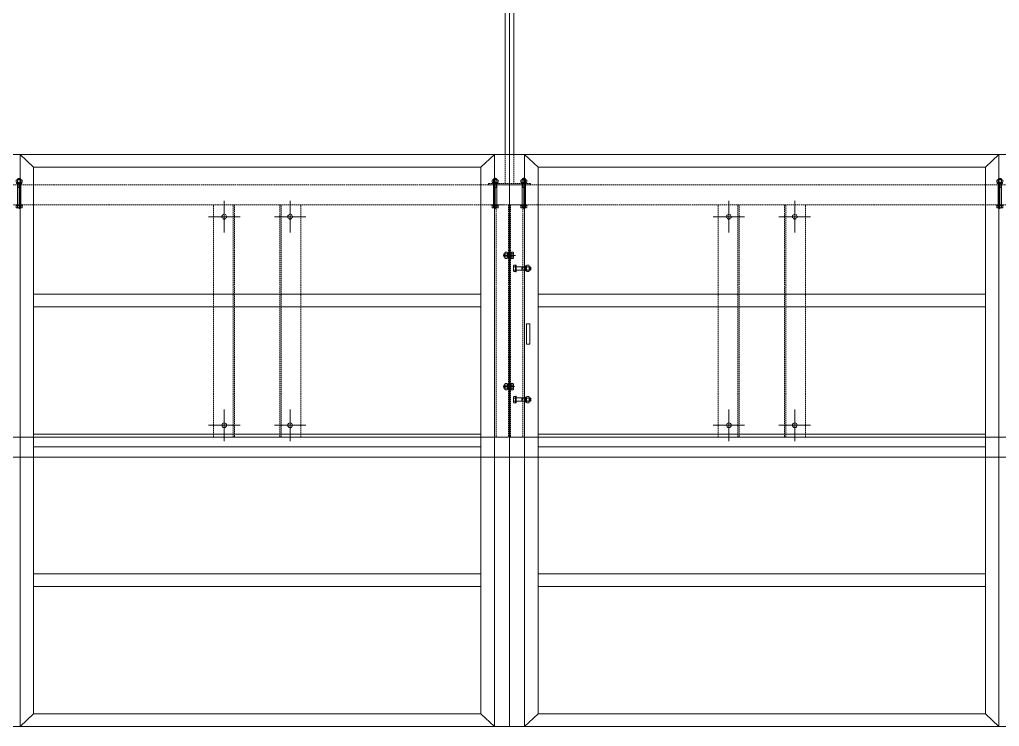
# Model space of a CAD drawing. Header units: millimetres. Extents: x -4553 to 3534, y -2660 to 2715.
# Drawn here: x -1420 to 1492, y -2073 to 27 of the extents above; entities that cross this region are included whole.
import ezdxf

# ---------------------------------------------------------------- set-up
doc = ezdxf.new("R2010")
doc.units = ezdxf.units.MM
doc.linetypes.add('K5LT_AXLED', pattern=[13.625, 9.125, -1.5, 1.5, -1.5])
doc.linetypes.add('K5LT_DASHED', pattern=[6, 4, -2])
doc.layers.add('DIKOM_ОБЪЕКТ', color=7, linetype='Continuous')
doc.layers.add('Системный слой', color=7, linetype='Continuous')

# ---------------------------------------------------------------- blocks, each defined once
blk = doc.blocks.new('U2')
at = {"layer": 'Системный слой', "color": 7, "linetype": 'K5LT_DASHED', "lineweight": 18}
for p, q in [((970.35, -399.27), (969.85, -399.27)), ((969.85, -399.27), (969.85, -402.27)), ((970.35, -402.27), (970.35, -399.27)), ((969.85, -402.27), (970.35, -402.27))]:
    blk.add_line(p, q, dxfattribs=at)
blk = doc.blocks.new('U5')
at = {"layer": 'Системный слой', "color": 7, "linetype": 'K5LT_DASHED', "lineweight": 18}
for p, q in [((967.91, -410.14), (967.95, -410.06)), ((967.91, -410.52), (967.91, -410.14)), ((967.91, -410.52), (967.91, -410.9)), ((967.95, -410.06), (968.23, -410.06)), ((967.95, -410.29), (968.23, -410.29)), ((968.23, -410.06), (968.23, -410.52)), ((968.23, -410.99), (968.23, -410.52)), ((968.33, -410.27), (969.73, -410.27)), ((969.18, -410.27), (969.18, -410.52)), ((969.18, -410.32), (969.73, -410.32)), ((969.18, -410.77), (969.18, -410.52)), ((970.27, -410.27), (970.4, -410.27)), ((970.27, -410.32), (970.44, -410.32)), ((970.4, -410.27), (970.48, -410.35)), ((970.4, -410.27), (970.4, -410.52)), ((970.4, -410.77), (970.4, -410.52)), ((970.48, -410.35), (970.48, -410.52)), ((970.48, -410.7), (970.48, -410.52)), ((967.91, -410.9), (967.95, -410.99)), ((967.95, -410.76), (968.23, -410.76)), ((967.95, -410.99), (968.23, -410.99)), ((968.33, -410.77), (969.73, -410.77)), ((969.18, -410.73), (969.73, -410.73)), ((970.27, -410.73), (970.44, -410.73)), ((970.27, -410.77), (970.4, -410.77)), ((970.4, -410.77), (970.48, -410.7))]:
    blk.add_line(p, q, dxfattribs=at)
for centre, radius, start, end in [((968.07, -410.18), 0.162, 150.866, 223.3168), ((968.49, -410.52), 0.588, 156.8627, 180), ((968.49, -410.52), 0.588, 180, 203.1373), ((968.07, -410.87), 0.162, 136.6832, 209.134)]:
    blk.add_arc(centre, radius, start, end, dxfattribs=at)
blk = doc.blocks.new('U6')
at = {"layer": 'Системный слой', "color": 7, "linetype": 'K5LT_DASHED', "lineweight": 18}
for p, q in [((968.23, -410.52), (968.23, -410.02)), ((968.23, -410.02), (968.33, -410.02)), ((968.23, -410.52), (968.23, -411.02)), ((968.33, -410.02), (968.33, -410.52)), ((968.33, -411.02), (968.33, -410.52)), ((968.23, -411.02), (968.33, -411.02))]:
    blk.add_line(p, q, dxfattribs=at)
blk = doc.blocks.new('U7')
at = {"layer": 'Системный слой', "color": 7, "linetype": 'K5LT_DASHED', "lineweight": 18}
for p, q in [((969.85, -410.14), (969.73, -410.14)), ((969.73, -410.14), (969.73, -410.52)), ((969.85, -410.5), (969.73, -410.46)), ((969.73, -410.9), (969.73, -410.52)), ((969.73, -410.55), (969.85, -410.59)), ((969.85, -410.52), (969.85, -410.14)), ((969.85, -410.52), (969.85, -410.9)), ((969.85, -410.9), (969.73, -410.9))]:
    blk.add_line(p, q, dxfattribs=at)
blk = doc.blocks.new('U8')
at = {"layer": 'Системный слой', "color": 7, "linetype": 'K5LT_DASHED', "lineweight": 18}
for p, q in [((969.85, -410.16), (969.91, -410.06)), ((969.85, -410.52), (969.85, -410.16)), ((969.85, -410.52), (969.85, -410.89)), ((969.91, -410.06), (970.21, -410.06)), ((969.91, -410.29), (970.21, -410.29)), ((970.21, -410.06), (970.27, -410.16)), ((970.27, -410.16), (970.27, -410.52)), ((970.27, -410.89), (970.27, -410.52)), ((969.85, -410.89), (969.91, -410.99)), ((969.91, -410.76), (970.21, -410.76)), ((969.91, -410.99), (970.21, -410.99)), ((970.21, -410.99), (970.27, -410.89))]:
    blk.add_line(p, q, dxfattribs=at)
for centre, radius, start, end in [((970.35, -410.52), 0.493, 152.0947, 180), ((970.35, -410.52), 0.493, 180, 207.9053), ((969.99, -410.19), 0.129, 143.8476, 234.141), ((970.14, -410.19), 0.129, 305.859, 36.1524), ((969.78, -410.52), 0.493, 0, 27.9053), ((969.78, -410.52), 0.493, 332.0947, 0), ((969.99, -410.86), 0.129, 125.859, 216.1524), ((970.14, -410.86), 0.129, 323.8476, 54.141)]:
    blk.add_arc(centre, radius, start, end, dxfattribs=at)
blk = doc.blocks.new('U9')
at = {"layer": 'Системный слой', "color": 7, "linetype": 'K5LT_DASHED', "lineweight": 18}
for p, q in [((967.91, -390.64), (967.95, -390.56)), ((967.91, -391.02), (967.91, -390.64)), ((967.91, -391.02), (967.91, -391.4)), ((967.91, -391.4), (967.95, -391.49)), ((967.95, -390.56), (968.23, -390.56)), ((967.95, -390.79), (968.23, -390.79)), ((967.95, -391.26), (968.23, -391.26)), ((967.95, -391.49), (968.23, -391.49)), ((968.23, -390.56), (968.23, -391.02)), ((968.23, -391.49), (968.23, -391.02)), ((968.33, -390.77), (969.73, -390.77)), ((968.33, -391.27), (969.73, -391.27)), ((969.18, -390.77), (969.18, -391.02)), ((969.18, -390.82), (969.73, -390.82)), ((969.18, -391.27), (969.18, -391.02)), ((969.18, -391.23), (969.73, -391.23)), ((970.27, -390.77), (970.4, -390.77)), ((970.27, -390.82), (970.44, -390.82)), ((970.27, -391.23), (970.44, -391.23)), ((970.27, -391.27), (970.4, -391.27)), ((970.4, -390.77), (970.48, -390.85)), ((970.4, -390.77), (970.4, -391.02)), ((970.4, -391.27), (970.4, -391.02)), ((970.4, -391.27), (970.48, -391.2)), ((970.48, -390.85), (970.48, -391.02)), ((970.48, -391.2), (970.48, -391.02))]:
    blk.add_line(p, q, dxfattribs=at)
for centre, radius, start, end in [((968.07, -390.68), 0.162, 150.866, 223.3168), ((968.49, -391.02), 0.588, 156.8627, 180), ((968.49, -391.02), 0.588, 180, 203.1373), ((968.07, -391.37), 0.162, 136.6832, 209.134)]:
    blk.add_arc(centre, radius, start, end, dxfattribs=at)
blk = doc.blocks.new('U10')
at = {"layer": 'Системный слой', "color": 7, "linetype": 'K5LT_DASHED', "lineweight": 18}
for p, q in [((968.23, -391.02), (968.23, -390.52)), ((968.23, -390.52), (968.33, -390.52)), ((968.23, -391.02), (968.23, -391.52)), ((968.23, -391.52), (968.33, -391.52)), ((968.33, -390.52), (968.33, -391.02)), ((968.33, -391.52), (968.33, -391.02))]:
    blk.add_line(p, q, dxfattribs=at)
blk = doc.blocks.new('U11')
at = {"layer": 'Системный слой', "color": 7, "linetype": 'K5LT_DASHED', "lineweight": 18}
for p, q in [((969.85, -390.64), (969.73, -390.64)), ((969.73, -390.64), (969.73, -391.02)), ((969.85, -391), (969.73, -390.96)), ((969.73, -391.4), (969.73, -391.02)), ((969.73, -391.05), (969.85, -391.09)), ((969.85, -391.4), (969.73, -391.4)), ((969.85, -391.02), (969.85, -390.64)), ((969.85, -391.02), (969.85, -391.4))]:
    blk.add_line(p, q, dxfattribs=at)
blk = doc.blocks.new('U12')
at = {"layer": 'Системный слой', "color": 7, "linetype": 'K5LT_DASHED', "lineweight": 18}
for p, q in [((969.85, -390.66), (969.91, -390.56)), ((969.85, -391.02), (969.85, -390.66)), ((969.85, -391.02), (969.85, -391.39)), ((969.85, -391.39), (969.91, -391.49)), ((969.91, -390.56), (970.21, -390.56)), ((969.91, -390.79), (970.21, -390.79)), ((969.91, -391.26), (970.21, -391.26)), ((969.91, -391.49), (970.21, -391.49)), ((970.21, -390.56), (970.27, -390.66)), ((970.21, -391.49), (970.27, -391.39)), ((970.27, -390.66), (970.27, -391.02)), ((970.27, -391.39), (970.27, -391.02))]:
    blk.add_line(p, q, dxfattribs=at)
for centre, radius, start, end in [((970.35, -391.02), 0.493, 152.0947, 180), ((970.35, -391.02), 0.493, 180, 207.9053), ((969.99, -390.69), 0.129, 143.8476, 234.141), ((969.99, -391.36), 0.129, 125.859, 216.1524), ((970.14, -390.69), 0.129, 305.859, 36.1524), ((969.78, -391.02), 0.493, 0, 27.9053), ((969.78, -391.02), 0.493, 332.0947, 0), ((970.14, -391.36), 0.129, 323.8476, 54.141)]:
    blk.add_arc(centre, radius, start, end, dxfattribs=at)
blk = doc.blocks.new('U41')
at = {"layer": 'Системный слой', "color": 30, "linetype": 'K5LT_AXLED', "lineweight": 18, "true_color": 0xff8000}
for q in [(1009.73, -411.98), (1007.38, -414.33), (1012.08, -414.33), (1009.73, -416.68)]:
    blk.add_line((1009.73, -414.33), q, dxfattribs=at)
blk = doc.blocks.new('U42')
at = {"layer": 'Системный слой', "color": 30, "linetype": 'K5LT_AXLED', "lineweight": 18, "true_color": 0xff8000}
for q in [(1009.73, -380.98), (1007.38, -383.33), (1012.08, -383.33), (1009.73, -385.68)]:
    blk.add_line((1009.73, -383.33), q, dxfattribs=at)
blk = doc.blocks.new('U43')
at = {"layer": 'Системный слой', "color": 30, "linetype": 'K5LT_AXLED', "lineweight": 18, "true_color": 0xff8000}
for q in [(999.93, -411.98), (997.58, -414.33), (1002.28, -414.33), (999.93, -416.68)]:
    blk.add_line((999.93, -414.33), q, dxfattribs=at)
blk = doc.blocks.new('U44')
at = {"layer": 'Системный слой', "color": 30, "linetype": 'K5LT_AXLED', "lineweight": 18, "true_color": 0xff8000}
for q in [(999.93, -380.98), (997.58, -383.33), (1002.28, -383.33), (999.93, -385.68)]:
    blk.add_line((999.93, -383.33), q, dxfattribs=at)
blk = doc.blocks.new('U45')
at = {"layer": 'Системный слой', "color": 30, "linetype": 'K5LT_AXLED', "lineweight": 18, "true_color": 0xff8000}
for q in [(934.73, -411.98), (932.38, -414.33), (937.08, -414.33), (934.73, -416.68)]:
    blk.add_line((934.73, -414.33), q, dxfattribs=at)
blk = doc.blocks.new('U46')
at = {"layer": 'Системный слой', "color": 30, "linetype": 'K5LT_AXLED', "lineweight": 18, "true_color": 0xff8000}
for q in [(934.73, -380.98), (932.38, -383.33), (937.08, -383.33), (934.73, -385.68)]:
    blk.add_line((934.73, -383.33), q, dxfattribs=at)
blk = doc.blocks.new('U47')
at = {"layer": 'Системный слой', "color": 30, "linetype": 'K5LT_AXLED', "lineweight": 18, "true_color": 0xff8000}
for q in [(924.93, -411.98), (922.58, -414.33), (927.28, -414.33), (924.93, -416.68)]:
    blk.add_line((924.93, -414.33), q, dxfattribs=at)
blk = doc.blocks.new('U48')
at = {"layer": 'Системный слой', "color": 30, "linetype": 'K5LT_AXLED', "lineweight": 18, "true_color": 0xff8000}
for q in [(924.93, -380.98), (922.58, -383.33), (927.28, -383.33), (924.93, -385.68)]:
    blk.add_line((924.93, -383.33), q, dxfattribs=at)
blk = doc.blocks.new('U53')
at = {"layer": 'Системный слой', "color": 7, "linetype": 'K5LT_DASHED', "lineweight": 18}
for p, q in [((969.2, -377.76), (969.28, -377.68)), ((969.2, -377.84), (969.2, -377.76)), ((969.2, -377.76), (969.45, -377.76)), ((969.2, -381.58), (969.2, -378.38)), ((969.25, -377.84), (969.25, -377.72)), ((969.25, -378.98), (969.25, -378.38)), ((969.28, -377.68), (969.45, -377.68)), ((969.63, -377.68), (969.45, -377.68)), ((969.7, -377.76), (969.45, -377.76)), ((969.7, -377.76), (969.63, -377.68)), ((969.66, -377.84), (969.66, -377.72)), ((969.66, -378.98), (969.66, -378.38)), ((969.7, -377.84), (969.7, -377.76)), ((969.7, -381.58), (969.7, -378.38)), ((969.2, -378.98), (969.45, -378.98)), ((969.7, -378.98), (969.45, -378.98)), ((968.99, -381.96), (968.99, -381.68)), ((968.99, -381.68), (969.45, -381.68)), ((969.07, -382), (968.99, -381.96)), ((969.45, -382), (969.07, -382)), ((969.22, -381.96), (969.22, -381.68)), ((969.92, -381.68), (969.45, -381.68)), ((969.45, -382), (969.83, -382)), ((969.69, -381.96), (969.69, -381.68)), ((969.83, -382), (969.92, -381.96)), ((969.92, -381.96), (969.92, -381.68))]:
    blk.add_line(p, q, dxfattribs=at)
for centre, radius, start, end in [((969.11, -381.84), 0.162, 240.866, 313.3168), ((969.45, -381.42), 0.588, 246.8627, 270), ((969.45, -381.42), 0.588, 270, 293.1373), ((969.8, -381.84), 0.162, 226.6832, 299.134)]:
    blk.add_arc(centre, radius, start, end, dxfattribs=at)
blk = doc.blocks.new('U54')
at = {"layer": 'Системный слой', "color": 7, "linetype": 'K5LT_DASHED', "lineweight": 18}
for p, q in [((968.95, -381.68), (968.95, -381.58)), ((968.95, -381.58), (969.45, -381.58)), ((969.45, -381.68), (968.95, -381.68)), ((969.95, -381.58), (969.45, -381.58)), ((969.45, -381.68), (969.95, -381.68)), ((969.95, -381.68), (969.95, -381.58))]:
    blk.add_line(p, q, dxfattribs=at)
blk = doc.blocks.new('U55')
at = {"layer": 'Системный слой', "color": 7, "linetype": 'K5LT_DASHED', "lineweight": 18}
for p, q in [((969.45, -378.26), (969.07, -378.26)), ((969.07, -378.26), (969.07, -378.38)), ((969.07, -378.38), (969.45, -378.38)), ((969.43, -378.38), (969.39, -378.26)), ((969.45, -378.26), (969.83, -378.26)), ((969.83, -378.38), (969.45, -378.38)), ((969.48, -378.26), (969.52, -378.38)), ((969.83, -378.26), (969.83, -378.38))]:
    blk.add_line(p, q, dxfattribs=at)
blk = doc.blocks.new('U56')
at = {"layer": 'Системный слой', "color": 7, "linetype": 'K5LT_DASHED', "lineweight": 18}
for p, q in [((968.99, -377.9), (969.09, -377.84)), ((968.99, -378.2), (968.99, -377.9)), ((969.09, -378.26), (968.99, -378.2)), ((969.09, -377.84), (969.45, -377.84)), ((969.45, -378.26), (969.09, -378.26)), ((969.22, -378.2), (969.22, -377.9)), ((969.82, -377.84), (969.45, -377.84)), ((969.45, -378.26), (969.82, -378.26)), ((969.69, -378.2), (969.69, -377.9)), ((969.92, -377.9), (969.82, -377.84)), ((969.82, -378.26), (969.92, -378.2)), ((969.92, -378.2), (969.92, -377.9))]:
    blk.add_line(p, q, dxfattribs=at)
for centre, radius, start, end in [((969.12, -377.97), 0.129, 35.859, 126.1524), ((969.12, -378.13), 0.129, 233.8476, 324.141), ((969.45, -378.33), 0.493, 90, 117.9053), ((969.45, -377.77), 0.493, 242.0947, 270), ((969.45, -378.33), 0.493, 62.0947, 90), ((969.45, -377.77), 0.493, 270, 297.9053), ((969.79, -377.97), 0.129, 53.8476, 144.141), ((969.79, -378.13), 0.129, 215.859, 306.1524)]:
    blk.add_arc(centre, radius, start, end, dxfattribs=at)
blk = doc.blocks.new('U57')
at = {"layer": 'Системный слой', "color": 7, "linetype": 'K5LT_DASHED', "lineweight": 18}
for p, q in [((964.95, -377.76), (965.03, -377.68)), ((964.95, -377.84), (964.95, -377.76)), ((964.95, -377.76), (965.2, -377.76)), ((964.95, -381.58), (964.95, -378.38)), ((965, -377.84), (965, -377.72)), ((965, -378.98), (965, -378.38)), ((965.03, -377.68), (965.2, -377.68)), ((965.38, -377.68), (965.2, -377.68)), ((965.45, -377.76), (965.2, -377.76)), ((965.45, -377.76), (965.38, -377.68)), ((965.41, -377.84), (965.41, -377.72)), ((965.41, -378.98), (965.41, -378.38)), ((965.45, -377.84), (965.45, -377.76)), ((965.45, -381.58), (965.45, -378.38)), ((964.95, -378.98), (965.2, -378.98)), ((965.45, -378.98), (965.2, -378.98)), ((964.74, -381.96), (964.74, -381.68)), ((964.74, -381.68), (965.2, -381.68)), ((964.82, -382), (964.74, -381.96)), ((965.2, -382), (964.82, -382)), ((964.97, -381.96), (964.97, -381.68)), ((965.67, -381.68), (965.2, -381.68)), ((965.2, -382), (965.58, -382)), ((965.44, -381.96), (965.44, -381.68)), ((965.58, -382), (965.67, -381.96)), ((965.67, -381.96), (965.67, -381.68))]:
    blk.add_line(p, q, dxfattribs=at)
for centre, radius, start, end in [((964.86, -381.84), 0.162, 240.866, 313.3168), ((965.2, -381.42), 0.588, 246.8627, 270), ((965.2, -381.42), 0.588, 270, 293.1373), ((965.55, -381.84), 0.162, 226.6832, 299.134)]:
    blk.add_arc(centre, radius, start, end, dxfattribs=at)
blk = doc.blocks.new('U58')
at = {"layer": 'Системный слой', "color": 7, "linetype": 'K5LT_DASHED', "lineweight": 18}
for p, q in [((964.7, -381.68), (964.7, -381.58)), ((964.7, -381.58), (965.2, -381.58)), ((965.2, -381.68), (964.7, -381.68)), ((965.7, -381.58), (965.2, -381.58)), ((965.2, -381.68), (965.7, -381.68)), ((965.7, -381.68), (965.7, -381.58))]:
    blk.add_line(p, q, dxfattribs=at)
blk = doc.blocks.new('U59')
at = {"layer": 'Системный слой', "color": 7, "linetype": 'K5LT_DASHED', "lineweight": 18}
for p, q in [((965.2, -378.26), (964.82, -378.26)), ((964.82, -378.26), (964.82, -378.38)), ((964.82, -378.38), (965.2, -378.38)), ((965.18, -378.38), (965.14, -378.26)), ((965.2, -378.26), (965.58, -378.26)), ((965.58, -378.38), (965.2, -378.38)), ((965.23, -378.26), (965.27, -378.38)), ((965.58, -378.26), (965.58, -378.38))]:
    blk.add_line(p, q, dxfattribs=at)
blk = doc.blocks.new('U60')
at = {"layer": 'Системный слой', "color": 7, "linetype": 'K5LT_DASHED', "lineweight": 18}
for p, q in [((964.74, -377.9), (964.84, -377.84)), ((964.74, -378.2), (964.74, -377.9)), ((964.84, -378.26), (964.74, -378.2)), ((964.84, -377.84), (965.2, -377.84)), ((965.2, -378.26), (964.84, -378.26)), ((964.97, -378.2), (964.97, -377.9)), ((965.57, -377.84), (965.2, -377.84)), ((965.2, -378.26), (965.57, -378.26)), ((965.44, -378.2), (965.44, -377.9)), ((965.67, -377.9), (965.57, -377.84)), ((965.57, -378.26), (965.67, -378.2)), ((965.67, -378.2), (965.67, -377.9))]:
    blk.add_line(p, q, dxfattribs=at)
for centre, radius, start, end in [((964.87, -377.97), 0.129, 35.859, 126.1524), ((964.87, -378.13), 0.129, 233.8476, 324.141), ((965.2, -378.33), 0.493, 90, 117.9053), ((965.2, -377.77), 0.493, 242.0947, 270), ((965.2, -378.33), 0.493, 62.0947, 90), ((965.2, -377.77), 0.493, 270, 297.9053), ((965.54, -377.97), 0.129, 53.8476, 144.141), ((965.54, -378.13), 0.129, 215.859, 306.1524)]:
    blk.add_arc(centre, radius, start, end, dxfattribs=at)
blk = doc.blocks.new('U75')
at = {"layer": 'Системный слой', "color": 7, "linetype": 'K5LT_DASHED', "lineweight": 18}
for p, q in [((1039.95, -377.76), (1040.03, -377.68)), ((1039.95, -377.84), (1039.95, -377.76)), ((1039.95, -377.76), (1040.2, -377.76)), ((1039.95, -381.58), (1039.95, -378.38)), ((1040, -377.84), (1040, -377.72)), ((1040, -378.98), (1040, -378.38)), ((1040.03, -377.68), (1040.2, -377.68)), ((1040.38, -377.68), (1040.2, -377.68)), ((1040.45, -377.76), (1040.2, -377.76)), ((1040.45, -377.76), (1040.38, -377.68)), ((1040.41, -377.84), (1040.41, -377.72)), ((1040.41, -378.98), (1040.41, -378.38)), ((1040.45, -377.84), (1040.45, -377.76)), ((1040.45, -381.58), (1040.45, -378.38)), ((1039.95, -378.98), (1040.2, -378.98)), ((1040.45, -378.98), (1040.2, -378.98)), ((1039.74, -381.96), (1039.74, -381.68)), ((1039.74, -381.68), (1040.2, -381.68)), ((1039.82, -382), (1039.74, -381.96)), ((1040.2, -382), (1039.82, -382)), ((1039.97, -381.96), (1039.97, -381.68)), ((1040.67, -381.68), (1040.2, -381.68)), ((1040.2, -382), (1040.58, -382)), ((1040.44, -381.96), (1040.44, -381.68)), ((1040.58, -382), (1040.67, -381.96)), ((1040.67, -381.96), (1040.67, -381.68))]:
    blk.add_line(p, q, dxfattribs=at)
for centre, radius, start, end in [((1039.86, -381.84), 0.162, 240.866, 313.3168), ((1040.2, -381.42), 0.588, 246.8627, 270), ((1040.2, -381.42), 0.588, 270, 293.1373), ((1040.55, -381.84), 0.162, 226.6832, 299.134)]:
    blk.add_arc(centre, radius, start, end, dxfattribs=at)
blk = doc.blocks.new('U76')
at = {"layer": 'Системный слой', "color": 7, "linetype": 'K5LT_DASHED', "lineweight": 18}
for p, q in [((1039.7, -381.68), (1039.7, -381.58)), ((1039.7, -381.58), (1040.2, -381.58)), ((1040.2, -381.68), (1039.7, -381.68)), ((1040.7, -381.58), (1040.2, -381.58)), ((1040.2, -381.68), (1040.7, -381.68)), ((1040.7, -381.68), (1040.7, -381.58))]:
    blk.add_line(p, q, dxfattribs=at)
blk = doc.blocks.new('U77')
at = {"layer": 'Системный слой', "color": 7, "linetype": 'K5LT_DASHED', "lineweight": 18}
for p, q in [((1040.2, -378.26), (1039.82, -378.26)), ((1039.82, -378.26), (1039.82, -378.38)), ((1039.82, -378.38), (1040.2, -378.38)), ((1040.18, -378.38), (1040.14, -378.26)), ((1040.2, -378.26), (1040.58, -378.26)), ((1040.58, -378.38), (1040.2, -378.38)), ((1040.23, -378.26), (1040.27, -378.38)), ((1040.58, -378.26), (1040.58, -378.38))]:
    blk.add_line(p, q, dxfattribs=at)
blk = doc.blocks.new('U78')
at = {"layer": 'Системный слой', "color": 7, "linetype": 'K5LT_DASHED', "lineweight": 18}
for p, q in [((1039.74, -377.9), (1039.84, -377.84)), ((1039.74, -378.2), (1039.74, -377.9)), ((1039.84, -378.26), (1039.74, -378.2)), ((1039.84, -377.84), (1040.2, -377.84)), ((1040.2, -378.26), (1039.84, -378.26)), ((1039.97, -378.2), (1039.97, -377.9)), ((1040.57, -377.84), (1040.2, -377.84)), ((1040.2, -378.26), (1040.57, -378.26)), ((1040.44, -378.2), (1040.44, -377.9)), ((1040.67, -377.9), (1040.57, -377.84)), ((1040.57, -378.26), (1040.67, -378.2)), ((1040.67, -378.2), (1040.67, -377.9))]:
    blk.add_line(p, q, dxfattribs=at)
for centre, radius, start, end in [((1039.87, -377.97), 0.129, 35.859, 126.1524), ((1039.87, -378.13), 0.129, 233.8476, 324.141), ((1040.2, -378.33), 0.493, 90, 117.9053), ((1040.2, -377.77), 0.493, 242.0947, 270), ((1040.2, -378.33), 0.493, 62.0947, 90), ((1040.2, -377.77), 0.493, 270, 297.9053), ((1040.54, -377.97), 0.129, 53.8476, 144.141), ((1040.54, -378.13), 0.129, 215.859, 306.1524)]:
    blk.add_arc(centre, radius, start, end, dxfattribs=at)
blk = doc.blocks.new('U74')
at = {"layer": 'Системный слой', "color": 7, "linetype": 'K5LT_DASHED', "lineweight": 18}
blk.add_line((1040.2, -382.15), (1040.2, -377.53), dxfattribs=at)
at = {"layer": 'Системный слой'}
for name in ['U75', 'U78', 'U77', 'U76']:
    blk.add_blockref(name, (0, 0), dxfattribs=at)
blk = doc.blocks.new('U90')
at = {"layer": 'Системный слой', "color": 7, "linetype": 'K5LT_DASHED', "lineweight": 18}
for p, q in [((894.2, -377.76), (894.28, -377.68)), ((894.2, -377.84), (894.2, -377.76)), ((894.2, -377.76), (894.45, -377.76)), ((894.2, -381.58), (894.2, -378.38)), ((894.25, -377.84), (894.25, -377.72)), ((894.25, -378.98), (894.25, -378.38)), ((894.28, -377.68), (894.45, -377.68)), ((894.63, -377.68), (894.45, -377.68)), ((894.7, -377.76), (894.45, -377.76)), ((894.7, -377.76), (894.63, -377.68)), ((894.66, -377.84), (894.66, -377.72)), ((894.66, -378.98), (894.66, -378.38)), ((894.7, -377.84), (894.7, -377.76)), ((894.7, -381.58), (894.7, -378.38)), ((894.2, -378.98), (894.45, -378.98)), ((894.7, -378.98), (894.45, -378.98)), ((893.99, -381.96), (893.99, -381.68)), ((893.99, -381.68), (894.45, -381.68)), ((894.07, -382), (893.99, -381.96)), ((894.45, -382), (894.07, -382)), ((894.22, -381.96), (894.22, -381.68)), ((894.92, -381.68), (894.45, -381.68)), ((894.45, -382), (894.83, -382)), ((894.69, -381.96), (894.69, -381.68)), ((894.83, -382), (894.92, -381.96)), ((894.92, -381.96), (894.92, -381.68))]:
    blk.add_line(p, q, dxfattribs=at)
for centre, radius, start, end in [((894.11, -381.84), 0.162, 240.866, 313.3168), ((894.45, -381.42), 0.588, 246.8627, 270), ((894.45, -381.42), 0.588, 270, 293.1373), ((894.8, -381.84), 0.162, 226.6832, 299.134)]:
    blk.add_arc(centre, radius, start, end, dxfattribs=at)
blk = doc.blocks.new('U91')
at = {"layer": 'Системный слой', "color": 7, "linetype": 'K5LT_DASHED', "lineweight": 18}
for p, q in [((893.95, -381.68), (893.95, -381.58)), ((893.95, -381.58), (894.45, -381.58)), ((894.45, -381.68), (893.95, -381.68)), ((894.95, -381.58), (894.45, -381.58)), ((894.45, -381.68), (894.95, -381.68)), ((894.95, -381.68), (894.95, -381.58))]:
    blk.add_line(p, q, dxfattribs=at)
blk = doc.blocks.new('U92')
at = {"layer": 'Системный слой', "color": 7, "linetype": 'K5LT_DASHED', "lineweight": 18}
for p, q in [((894.45, -378.26), (894.07, -378.26)), ((894.07, -378.26), (894.07, -378.38)), ((894.07, -378.38), (894.45, -378.38)), ((894.43, -378.38), (894.39, -378.26)), ((894.45, -378.26), (894.83, -378.26)), ((894.83, -378.38), (894.45, -378.38)), ((894.48, -378.26), (894.52, -378.38)), ((894.83, -378.26), (894.83, -378.38))]:
    blk.add_line(p, q, dxfattribs=at)
blk = doc.blocks.new('U93')
at = {"layer": 'Системный слой', "color": 7, "linetype": 'K5LT_DASHED', "lineweight": 18}
for p, q in [((893.99, -377.9), (894.09, -377.84)), ((893.99, -378.2), (893.99, -377.9)), ((894.09, -378.26), (893.99, -378.2)), ((894.09, -377.84), (894.45, -377.84)), ((894.45, -378.26), (894.09, -378.26)), ((894.22, -378.2), (894.22, -377.9)), ((894.82, -377.84), (894.45, -377.84)), ((894.45, -378.26), (894.82, -378.26)), ((894.69, -378.2), (894.69, -377.9)), ((894.92, -377.9), (894.82, -377.84)), ((894.82, -378.26), (894.92, -378.2)), ((894.92, -378.2), (894.92, -377.9))]:
    blk.add_line(p, q, dxfattribs=at)
for centre, radius, start, end in [((894.12, -377.97), 0.129, 35.859, 126.1524), ((894.12, -378.13), 0.129, 233.8476, 324.141), ((894.45, -378.33), 0.493, 90, 117.9053), ((894.45, -377.77), 0.493, 242.0947, 270), ((894.45, -378.33), 0.493, 62.0947, 90), ((894.45, -377.77), 0.493, 270, 297.9053), ((894.79, -377.97), 0.129, 53.8476, 144.141), ((894.79, -378.13), 0.129, 215.859, 306.1524)]:
    blk.add_arc(centre, radius, start, end, dxfattribs=at)
blk = doc.blocks.new('U89')
at = {"layer": 'Системный слой', "color": 7, "linetype": 'K5LT_DASHED', "lineweight": 18}
blk.add_line((894.45, -382.15), (894.45, -377.53), dxfattribs=at)
at = {"layer": 'Системный слой'}
for name in ['U90', 'U93', 'U92', 'U91']:
    blk.add_blockref(name, (0, 0), dxfattribs=at)
blk = doc.blocks.new('U149')
at = {"layer": 'Системный слой', "color": 7, "linetype": 'K5LT_DASHED', "lineweight": 18}
for p, q in [((966.55, -408.33), (966.48, -408.41)), ((966.48, -408.41), (966.48, -408.58)), ((966.48, -408.76), (966.48, -408.58)), ((966.55, -408.83), (966.48, -408.76)), ((966.63, -408.37), (966.51, -408.37)), ((966.63, -408.79), (966.51, -408.79)), ((966.63, -408.33), (966.55, -408.33)), ((966.55, -408.33), (966.55, -408.58)), ((966.55, -408.83), (966.55, -408.58)), ((966.63, -408.83), (966.55, -408.83)), ((967.48, -408.33), (967.18, -408.33)), ((967.48, -408.37), (967.18, -408.37)), ((967.48, -408.79), (967.18, -408.79)), ((967.48, -408.83), (967.18, -408.83)), ((967.85, -408.12), (967.58, -408.12)), ((967.58, -408.12), (967.58, -408.58)), ((967.85, -408.35), (967.58, -408.35)), ((967.58, -409.05), (967.58, -408.58)), ((967.85, -408.81), (967.58, -408.81)), ((967.85, -409.05), (967.58, -409.05)), ((967.9, -408.2), (967.85, -408.12)), ((967.9, -408.96), (967.85, -409.05)), ((967.9, -408.58), (967.9, -408.2)), ((967.9, -408.58), (967.9, -408.96))]:
    blk.add_line(p, q, dxfattribs=at)
for centre, radius, start, end in [((967.73, -408.24), 0.162, 316.6832, 29.134), ((967.31, -408.58), 0.588, 0, 23.1373), ((967.31, -408.58), 0.588, 336.8627, 0), ((967.73, -408.93), 0.162, 330.866, 43.3168)]:
    blk.add_arc(centre, radius, start, end, dxfattribs=at)
blk = doc.blocks.new('U150')
at = {"layer": 'Системный слой', "color": 7, "linetype": 'K5LT_DASHED', "lineweight": 18}
for p, q in [((967.58, -408.08), (967.48, -408.08)), ((967.48, -408.08), (967.48, -408.58)), ((967.48, -409.08), (967.48, -408.58)), ((967.58, -409.08), (967.48, -409.08)), ((967.58, -408.58), (967.58, -408.08)), ((967.58, -408.58), (967.58, -409.08))]:
    blk.add_line(p, q, dxfattribs=at)
blk = doc.blocks.new('U151')
at = {"layer": 'Системный слой', "color": 7, "linetype": 'K5LT_DASHED', "lineweight": 18}
for p, q in [((967.05, -408.58), (967.05, -408.2)), ((967.05, -408.2), (967.18, -408.2)), ((967.05, -408.56), (967.18, -408.51)), ((967.05, -408.58), (967.05, -408.96)), ((967.18, -408.61), (967.05, -408.65)), ((967.05, -408.96), (967.18, -408.96)), ((967.18, -408.2), (967.18, -408.58)), ((967.18, -408.96), (967.18, -408.58))]:
    blk.add_line(p, q, dxfattribs=at)
blk = doc.blocks.new('U152')
at = {"layer": 'Системный слой', "color": 7, "linetype": 'K5LT_DASHED', "lineweight": 18}
for p, q in [((966.69, -408.12), (966.63, -408.22)), ((966.63, -408.22), (966.63, -408.58)), ((966.63, -408.95), (966.63, -408.58)), ((966.69, -409.05), (966.63, -408.95)), ((967, -408.12), (966.69, -408.12)), ((967, -408.35), (966.69, -408.35)), ((967, -408.81), (966.69, -408.81)), ((967, -409.05), (966.69, -409.05)), ((967.05, -408.22), (967, -408.12)), ((967.05, -408.95), (967, -409.05)), ((967.05, -408.58), (967.05, -408.22)), ((967.05, -408.58), (967.05, -408.95))]:
    blk.add_line(p, q, dxfattribs=at)
for centre, radius, start, end in [((967.13, -408.58), 0.493, 152.0947, 180), ((967.13, -408.58), 0.493, 180, 207.9053), ((966.77, -408.25), 0.129, 143.8476, 234.141), ((966.77, -408.92), 0.129, 125.859, 216.1524), ((966.92, -408.25), 0.129, 305.859, 36.1524), ((966.56, -408.58), 0.493, 0, 27.9053), ((966.56, -408.58), 0.493, 332.0947, 0), ((966.92, -408.92), 0.129, 323.8476, 54.141)]:
    blk.add_arc(centre, radius, start, end, dxfattribs=at)
blk = doc.blocks.new('U153')
at = {"layer": 'Системный слой', "color": 7, "linetype": 'K5LT_DASHED', "lineweight": 18}
for p, q in [((967.85, -388.62), (967.58, -388.62)), ((967.58, -388.62), (967.58, -389.08)), ((967.9, -388.7), (967.85, -388.62)), ((967.9, -389.08), (967.9, -388.7)), ((966.55, -388.83), (966.48, -388.91)), ((966.48, -388.91), (966.48, -389.08)), ((966.48, -389.26), (966.48, -389.08)), ((966.55, -389.33), (966.48, -389.26)), ((966.63, -388.87), (966.51, -388.87)), ((966.63, -389.29), (966.51, -389.29)), ((966.63, -388.83), (966.55, -388.83)), ((966.55, -388.83), (966.55, -389.08)), ((966.55, -389.33), (966.55, -389.08)), ((966.63, -389.33), (966.55, -389.33)), ((967.48, -388.83), (967.18, -388.83)), ((967.48, -388.87), (967.18, -388.87)), ((967.48, -389.29), (967.18, -389.29)), ((967.48, -389.33), (967.18, -389.33)), ((967.85, -388.85), (967.58, -388.85)), ((967.58, -389.55), (967.58, -389.08)), ((967.85, -389.31), (967.58, -389.31)), ((967.85, -389.55), (967.58, -389.55)), ((967.9, -389.46), (967.85, -389.55)), ((967.9, -389.08), (967.9, -389.46))]:
    blk.add_line(p, q, dxfattribs=at)
for centre, radius, start, end in [((967.73, -388.74), 0.162, 316.6832, 29.134), ((967.31, -389.08), 0.588, 0, 23.1373), ((967.31, -389.08), 0.588, 336.8627, 0), ((967.73, -389.43), 0.162, 330.866, 43.3168)]:
    blk.add_arc(centre, radius, start, end, dxfattribs=at)
blk = doc.blocks.new('U154')
at = {"layer": 'Системный слой', "color": 7, "linetype": 'K5LT_DASHED', "lineweight": 18}
for p, q in [((967.58, -388.58), (967.48, -388.58)), ((967.48, -388.58), (967.48, -389.08)), ((967.58, -389.08), (967.58, -388.58)), ((967.48, -389.58), (967.48, -389.08)), ((967.58, -389.58), (967.48, -389.58)), ((967.58, -389.08), (967.58, -389.58))]:
    blk.add_line(p, q, dxfattribs=at)
blk = doc.blocks.new('U155')
at = {"layer": 'Системный слой', "color": 7, "linetype": 'K5LT_DASHED', "lineweight": 18}
for p, q in [((967.05, -389.08), (967.05, -388.7)), ((967.05, -388.7), (967.18, -388.7)), ((967.18, -388.7), (967.18, -389.08)), ((967.05, -389.06), (967.18, -389.01)), ((967.05, -389.08), (967.05, -389.46)), ((967.18, -389.11), (967.05, -389.15)), ((967.05, -389.46), (967.18, -389.46)), ((967.18, -389.46), (967.18, -389.08))]:
    blk.add_line(p, q, dxfattribs=at)
blk = doc.blocks.new('U156')
at = {"layer": 'Системный слой', "color": 7, "linetype": 'K5LT_DASHED', "lineweight": 18}
for p, q in [((966.69, -388.62), (966.63, -388.72)), ((966.63, -388.72), (966.63, -389.08)), ((967, -388.62), (966.69, -388.62)), ((967.05, -388.72), (967, -388.62)), ((967.05, -389.08), (967.05, -388.72)), ((966.63, -389.45), (966.63, -389.08)), ((966.69, -389.55), (966.63, -389.45)), ((967, -388.85), (966.69, -388.85)), ((967, -389.31), (966.69, -389.31)), ((967, -389.55), (966.69, -389.55)), ((967.05, -389.45), (967, -389.55)), ((967.05, -389.08), (967.05, -389.45))]:
    blk.add_line(p, q, dxfattribs=at)
for centre, radius, start, end in [((966.77, -388.75), 0.129, 143.8476, 234.141), ((966.92, -388.75), 0.129, 305.859, 36.1524), ((967.13, -389.08), 0.493, 152.0947, 180), ((967.13, -389.08), 0.493, 180, 207.9053), ((966.77, -389.42), 0.129, 125.859, 216.1524), ((966.56, -389.08), 0.493, 0, 27.9053), ((966.56, -389.08), 0.493, 332.0947, 0), ((966.92, -389.42), 0.129, 323.8476, 54.141)]:
    blk.add_arc(centre, radius, start, end, dxfattribs=at)

msp = doc.modelspace()

# ---------------------------------------------------------------- linework, layer by layer
at = {"layer": 'DIKOM_ОБЪЕКТ', "color": 7, "linetype": 'Continuous', "lineweight": 15}
for p, q in [((36.185, -2073.4), (36.185, 1836.6)), ((36.185, 631.6), (36.185, -868.4)), ((23.685, 136.6), (23.685, -373.4)), ((48.685, -373.4), (48.685, 136.6)), ((-1508.815, -373.4), (-1418.815, -373.4)), ((-1418.815, -373.4), (-1418.815, -2073.4)), ((-1418.815, -373.4), (-1418.815, -2073.4)), ((-1418.815, -373.4), (-1378.815, -410.988)), ((-1418.815, -373.4), (-8.815, -373.4)), ((-8.815, -373.4), (-48.815, -410.988)), ((-8.815, -373.4), (-8.815, -2073.4)), ((-8.815, -373.4), (81.185, -373.4)), ((-8.815, -373.4), (-8.815, -2073.4)), ((81.185, -373.4), (81.185, -2073.4)), ((81.185, -373.4), (81.185, -2073.4)), ((81.185, -373.4), (121.185, -410.988)), ((81.185, -373.4), (1491.185, -373.4)), ((1491.185, -373.4), (1451.185, -410.988)), ((1491.185, -373.4), (1491.185, -2073.4)), ((1491.185, -373.4), (1581.185, -373.4)), ((1491.185, -373.4), (1491.185, -2073.4)), ((-1378.815, -410.988), (-1378.815, -2035.813)), ((-48.815, -410.988), (-1378.815, -410.988)), ((-48.815, -410.988), (-48.815, -2035.813)), ((121.185, -410.988), (121.185, -2035.813)), ((1451.185, -410.988), (121.185, -410.988)), ((1451.185, -410.988), (1451.185, -2035.813)), ((-1378.815, -789.075), (-48.815, -789.075)), ((121.185, -789.075), (1451.185, -789.075)), ((-48.815, -826.663), (-1378.815, -826.663)), ((1451.185, -826.663), (121.185, -826.663)), ((33.185, -1213.4), (-1463.815, -1213.4)), ((-1378.815, -1204.654), (-48.815, -1204.654)), ((-788.815, -1213.4), (-851.815, -1213.4)), ((-638.815, -1213.4), (-575.815, -1213.4)), ((1533.185, -1213.4), (36.185, -1213.4)), ((121.185, -1204.654), (1451.185, -1204.654)), ((711.185, -1213.4), (648.185, -1213.4)), ((861.185, -1213.4), (924.185, -1213.4)), ((-48.815, -1242.242), (-1378.815, -1242.242)), ((1451.185, -1242.242), (121.185, -1242.242)), ((36.185, -1273.4), (-1463.815, -1273.4)), ((1536.185, -1273.4), (36.185, -1273.4)), ((-1378.815, -1620.233), (-48.815, -1620.233)), ((121.185, -1620.233), (1451.185, -1620.233)), ((-48.815, -1657.821), (-1378.815, -1657.821)), ((1451.185, -1657.821), (121.185, -1657.821)), ((-1378.815, -2035.813), (-1418.815, -2073.4)), ((-1378.815, -2035.813), (-48.815, -2035.813)), ((-48.815, -2035.813), (-8.815, -2073.4)), ((121.185, -2035.813), (81.185, -2073.4)), ((121.185, -2035.813), (1451.185, -2035.813)), ((1451.185, -2035.813), (1491.185, -2073.4)), ((-1508.815, -2073.4), (-1418.815, -2073.4)), ((-8.815, -2073.4), (-1418.815, -2073.4)), ((-8.815, -2073.4), (81.185, -2073.4)), ((1491.185, -2073.4), (81.185, -2073.4)), ((1491.185, -2073.4), (1581.185, -2073.4))]:
    msp.add_line(p, q, dxfattribs=at)
for centre in [(-811.815, -1178.4), (-615.815, -1178.4), (688.185, -1178.4), (884.185, -1178.4)]:
    msp.add_circle(centre, 7, dxfattribs=at)
at = {"layer": 'Системный слой', "color": 7, "linetype": 'K5LT_DASHED', "lineweight": 18}
for p, q in [((23.685, -459.4), (23.685, -373.4)), ((48.685, -373.4), (48.685, -459.4)), ((-1463.815, -463.4), (36.185, -463.4)), ((-26.315, -463.4), (-26.315, -459.4)), ((-26.315, -459.4), (98.685, -459.4)), ((98.685, -463.4), (-26.315, -463.4)), ((-6.315, -534.8), (-6.315, -442.4)), ((-6.315, -533.359), (-6.315, -452.899)), ((-6.315, -455.573), (-6.315, -467.874)), ((36.185, -463.4), (1536.185, -463.4)), ((36.185, -463.4), (36.185, -1273.4)), ((36.185, -463.4), (36.185, -1273.4)), ((78.685, -534.8), (78.685, -442.4)), ((78.685, -451.515), (78.685, -470.755)), ((78.685, -533.359), (78.685, -452.024)), ((78.685, -523.4), (78.685, -463.4)), ((98.685, -459.4), (98.685, -463.4)), ((23.685, -523.4), (-1463.815, -523.4)), ((-843.815, -1213.4), (-843.815, -523.4)), ((-784.815, -1213.4), (-784.815, -523.4)), ((-780.815, -523.4), (-780.815, -1213.4)), ((-646.815, -523.4), (-646.815, -1213.4)), ((-642.815, -1213.4), (-642.815, -523.4)), ((-583.815, -1213.4), (-583.815, -523.4)), ((36.185, -523.4), (-3.815, -523.4)), ((-3.815, -523.4), (-3.815, -1213.4)), ((33.185, -523.4), (33.185, -1213.4)), ((1523.685, -523.4), (36.185, -523.4)), ((36.185, -523.4), (76.185, -523.4)), ((36.185, -623.4), (36.185, -523.4)), ((36.185, -623.4), (36.185, -523.4)), ((39.185, -523.4), (39.185, -1213.4)), ((76.185, -523.4), (76.185, -1213.4)), ((656.185, -1213.4), (656.185, -523.4)), ((715.185, -1213.4), (715.185, -523.4)), ((719.185, -523.4), (719.185, -1213.4)), ((853.185, -523.4), (853.185, -1213.4)), ((857.185, -1213.4), (857.185, -523.4)), ((916.185, -1213.4), (916.185, -523.4)), ((46.339, -673.4), (16.744, -673.4)), ((49.585, -673.4), (17.185, -673.4)), ((48.858, -673.4), (20.522, -673.4)), ((48.435, -673.4), (25.766, -673.4)), ((26.03, -673.4), (55.626, -673.4)), ((46.339, -1063.4), (16.744, -1063.4)), ((49.585, -1063.4), (17.185, -1063.4)), ((48.858, -1063.4), (20.522, -1063.4)), ((23.512, -1063.4), (51.848, -1063.4)), ((49.946, -1063.4), (25.011, -1063.4))]:
    msp.add_line(p, q, dxfattribs=at)
for centre in [(-811.815, -558.4), (-615.815, -558.4), (688.185, -558.4), (884.185, -558.4)]:
    msp.add_circle(centre, 7, dxfattribs=at)

# ---------------------------------------------------------------- block references
at = {"layer": 'Системный слой', "xscale": 20.00000000000009, "yscale": 20.00000000000009, "zscale": 20.00000000000009}
for name in ['U89', 'U57', 'U60', 'U59', 'U53', 'U56', 'U55', 'U74', 'U48', 'U46', 'U58', 'U54', 'U44', 'U42', 'U153', 'U156', 'U155', 'U154', 'U9', 'U10', 'U11', 'U12', 'U2', 'U149', 'U152', 'U151', 'U150', 'U5', 'U6', 'U7', 'U8', 'U47', 'U45', 'U43', 'U41']:
    msp.add_blockref(name, (-19310.415, 7108.274), dxfattribs=at)

doc.saveas('drawing.dxf')
